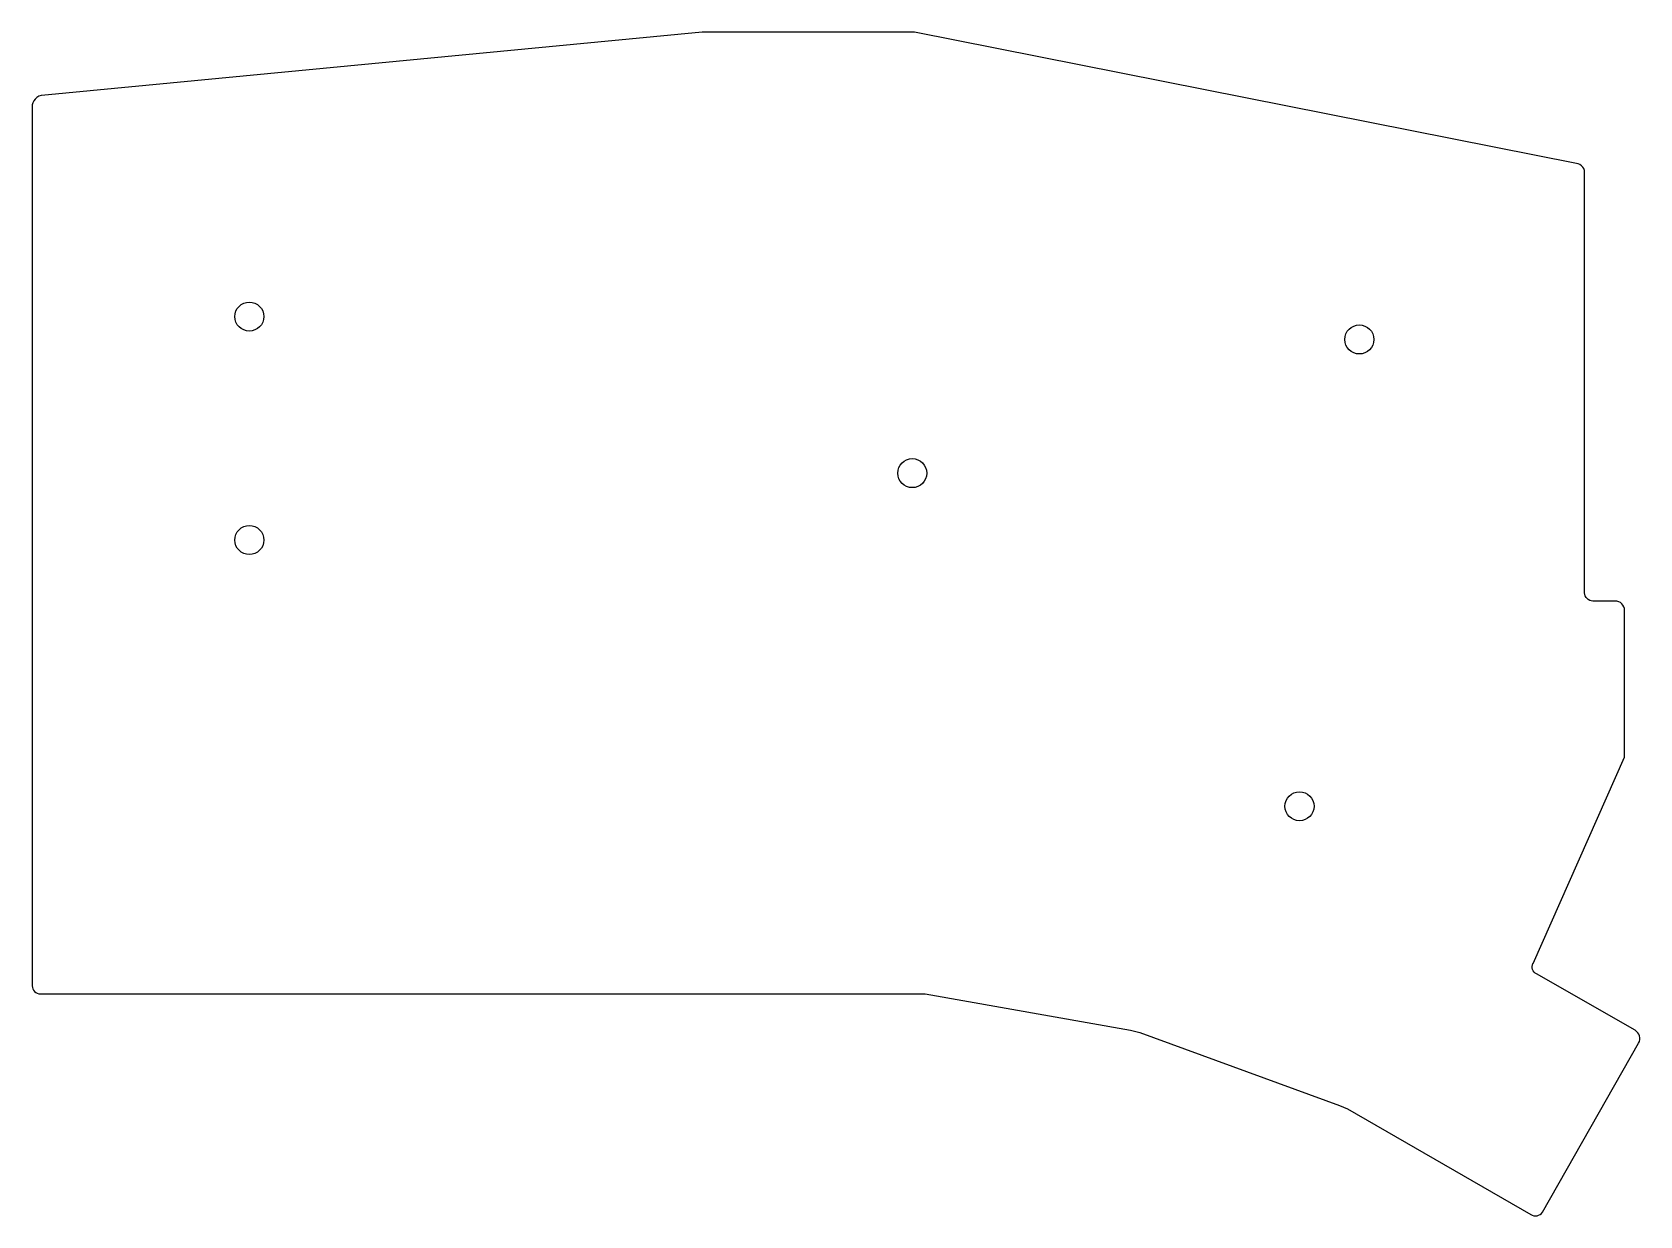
# Model space of a CAD drawing. Extents: x 41 to 178, y -155 to -54.
import ezdxf

# ---------------------------------------------------------------- set-up
doc = ezdxf.new("R2010")
doc.units = 0
doc.layers.get('0').update_dxf_attribs({"linetype": 'CONTINUOUS'})
doc.layers.add('BLACK', color=7, linetype='CONTINUOUS')

msp = doc.modelspace()

# ---------------------------------------------------------------- linework, layer by layer
at = {"linetype": 'ByBlock'}
for centre in [(59.5028, -78.5525), (154.0989, -80.5003), (115.9997, -91.8974), (59.5029, -97.6007), (148.9991, -120.3002)]:
    msp.add_circle(centre, 1.238, dxfattribs=at)
at = {"layer": 'BLACK', "linetype": 'Continuous'}
for p, q in [((41.1341, -60.1612), (41.1341, -60.1612)), ((41.1341, -60.1612), (41.1341, -60.1612)), ((41.1341, -60.1612), (41.1341, -60.1612)), ((41.1341, -60.1612), (41.1341, -60.1612)), ((41.2553, -60.0033), (41.2553, -60.0033)), ((41.2553, -60.0033), (41.2553, -60.0033)), ((41.2553, -60.0033), (41.2553, -60.0033)), ((41.2553, -60.0033), (41.2553, -60.0033)), ((41.2553, -60.0033), (41.2553, -60.0033)), ((41.4048, -59.8719), (41.4048, -59.8719)), ((41.4048, -59.8719), (41.4048, -59.8719)), ((41.5769, -59.7721), (41.5769, -59.7721)), ((41.5769, -59.7721), (41.5769, -59.7721)), ((41.5769, -59.7721), (41.5769, -59.7721)), ((41.7652, -59.7076), (41.7652, -59.7076)), ((41.7652, -59.7076), (41.7652, -59.7076)), ((41.8, -59.7), (41.8, -59.7)), ((41.8, -59.7), (41.8, -59.7)), ((41.8, -59.7), (41.8, -59.7)), ((40.9942, -60.5319), (40.9941, -60.5319)), ((40.9941, -60.5319), (40.9941, -60.5319)), ((40.9941, -60.5319), (40.9941, -60.5319)), ((40.9942, -60.5319), (40.9942, -60.5319)), ((40.9942, -60.5319), (40.9942, -60.5319)), ((40.9942, -60.5319), (40.9942, -60.5319)), ((41, -60.5), (41, -60.5)), ((41, -60.5), (41, -60.5)), ((41, -60.5), (41, -60.5)), ((41, -60.5), (41, -60.5)), ((41, -60.5), (41, -60.5)), ((41, -60.5), (41, -60.5)), ((41, -60.5), (41, -60.5)), ((41, -60.5), (41, -60.5)), ((41, -60.5), (41, -60.5)), ((41.046, -60.3397), (41.046, -60.3397)), ((41.046, -60.3397), (41.046, -60.3397)), ((41.046, -60.3397), (41.046, -60.3397)), ((172.6, -65.5), (172.6, -65.5)), ((172.6, -65.5), (172.6, -65.5)), ((172.6, -65.5), (172.6, -65.5)), ((172.6, -65.5), (172.6, -65.5)), ((172.6, -65.5), (172.6, -65.5)), ((172.6, -65.5), (172.6, -65.5)), ((172.601, -65.5001), (172.601, -65.5001)), ((172.601, -65.5001), (172.601, -65.5001)), ((172.601, -65.5001), (172.601, -65.5001)), ((172.601, -65.5001), (172.601, -65.5001)), ((172.601, -65.5001), (172.601, -65.5001)), ((172.601, -65.5001), (172.601, -65.5001)), ((172.754, -65.5349), (172.754, -65.5349)), ((172.898, -65.5988), (172.898, -65.5988)), ((172.898, -65.5988), (172.898, -65.5988)), ((172.898, -65.5988), (172.898, -65.5988)), ((172.898, -65.5988), (172.898, -65.5988)), ((172.898, -65.5988), (172.898, -65.5988)), ((172.898, -65.5988), (172.898, -65.5988)), ((173.027, -65.6895), (173.027, -65.6895)), ((173.027, -65.6895), (173.027, -65.6895)), ((173.135, -65.8034), (173.135, -65.8034)), ((173.135, -65.8034), (173.135, -65.8034)), ((173.135, -65.8034), (173.135, -65.8034)), ((173.135, -65.8034), (173.135, -65.8034)), ((173.219, -65.9362), (173.219, -65.9362)), ((173.219, -65.9362), (173.219, -65.9362)), ((173.219, -65.9362), (173.219, -65.9362)), ((173.219, -65.9362), (173.219, -65.9362)), ((173.276, -66.0828), (173.276, -66.0828)), ((173.3, -66.2), (173.3, -66.2)), ((173.3, -102.1), (173.3, -102.1)), ((173.3, -102.1), (173.3, -102.1)), ((173.3, -102.105), (173.3, -102.105)), ((173.3, -102.105), (173.3, -102.105)), ((173.314, -102.241), (173.314, -102.241)), ((173.314, -102.241), (173.314, -102.241)), ((173.314, -102.241), (173.314, -102.241)), ((173.355, -102.371), (173.355, -102.371)), ((173.355, -102.371), (173.355, -102.371)), ((173.355, -102.371), (173.355, -102.371)), ((173.355, -102.371), (173.355, -102.371)), ((173.355, -102.371), (173.355, -102.371)), ((173.42, -102.491), (173.42, -102.491)), ((173.42, -102.491), (173.42, -102.491)), ((173.42, -102.491), (173.42, -102.491)), ((173.42, -102.491), (173.42, -102.491)), ((173.42, -102.491), (173.42, -102.491)), ((173.42, -102.491), (173.42, -102.491)), ((173.507, -102.597), (173.507, -102.597)), ((173.507, -102.597), (173.507, -102.597)), ((173.507, -102.597), (173.507, -102.597)), ((173.507, -102.597), (173.507, -102.597)), ((173.507, -102.597), (173.507, -102.597)), ((173.507, -102.597), (173.507, -102.597)), ((173.613, -102.683), (173.613, -102.683)), ((173.613, -102.683), (173.613, -102.683)), ((173.613, -102.683), (173.613, -102.683)), ((173.613, -102.683), (173.613, -102.683)), ((173.613, -102.683), (173.613, -102.683)), ((173.613, -102.683), (173.613, -102.683)), ((173.733, -102.747), (173.733, -102.747)), ((173.733, -102.747), (173.733, -102.747)), ((173.733, -102.747), (173.733, -102.747)), ((173.733, -102.747), (173.733, -102.747)), ((173.733, -102.747), (173.733, -102.747)), ((173.864, -102.787), (173.864, -102.787)), ((173.864, -102.787), (173.864, -102.787)), ((176.055, -102.815), (176.055, -102.815)), ((176.205, -102.86), (176.205, -102.86)), ((176.205, -102.86), (176.205, -102.86)), ((176.205, -102.86), (176.205, -102.86)), ((176.205, -102.86), (176.205, -102.86)), ((176.343, -102.934), (176.343, -102.934)), ((176.343, -102.934), (176.343, -102.934)), ((176.464, -103.032), (176.464, -103.032)), ((176.464, -103.032), (176.464, -103.032)), ((176.464, -103.032), (176.464, -103.032)), ((176.464, -103.032), (176.464, -103.032)), ((176.563, -103.153), (176.563, -103.153)), ((176.563, -103.153), (176.563, -103.153)), ((176.563, -103.153), (176.563, -103.153)), ((176.637, -103.29), (176.637, -103.29)), ((176.637, -103.29), (176.637, -103.29)), ((176.637, -103.29), (176.637, -103.29)), ((176.637, -103.29), (176.637, -103.29)), ((176.637, -103.29), (176.637, -103.29)), ((176.637, -103.29), (176.637, -103.29)), ((176.637, -103.29), (176.637, -103.29)), ((176.684, -103.439), (176.684, -103.439)), ((176.7, -103.594), (176.7, -103.594)), ((176.7, -103.594), (176.7, -103.594)), ((168.831, -133.956), (168.831, -133.956)), ((168.831, -133.956), (168.831, -133.956)), ((168.835, -134.087), (168.835, -134.087)), ((168.835, -134.087), (168.835, -134.087)), ((168.835, -134.087), (168.835, -134.087)), ((168.852, -133.827), (168.852, -133.827)), ((168.864, -134.214), (168.864, -134.214)), ((168.898, -133.704), (168.898, -133.704)), ((168.898, -133.704), (168.898, -133.704)), ((168.9, -133.7), (168.9, -133.7)), ((168.9, -133.7), (168.9, -133.7)), ((168.9, -133.7), (168.9, -133.7)), ((168.9, -133.7), (168.9, -133.7)), ((168.9, -133.7), (168.9, -133.7)), ((41, -135.6), (41, -135.6)), ((41, -135.605), (41, -135.605)), ((41, -135.605), (41, -135.605)), ((168.918, -134.334), (168.918, -134.334)), ((168.918, -134.334), (168.918, -134.334)), ((168.918, -134.334), (168.918, -134.334)), ((168.918, -134.334), (168.918, -134.334)), ((168.918, -134.334), (168.918, -134.334)), ((168.994, -134.44), (168.994, -134.44)), ((168.994, -134.44), (168.994, -134.44)), ((168.994, -134.44), (168.994, -134.44)), ((169.089, -134.53), (169.089, -134.53)), ((169.089, -134.53), (169.089, -134.53)), ((169.089, -134.53), (169.089, -134.53)), ((169.089, -134.53), (169.089, -134.53)), ((169.2, -134.6), (169.2, -134.6)), ((169.2, -134.6), (169.2, -134.6)), ((169.2, -134.6), (169.2, -134.6)), ((169.2, -134.6), (169.2, -134.6)), ((41.0143, -135.741), (41.0143, -135.741)), ((41.0143, -135.741), (41.0143, -135.741)), ((41.0143, -135.741), (41.0143, -135.741)), ((41.0547, -135.871), (41.0547, -135.871)), ((41.0547, -135.871), (41.0547, -135.871)), ((41.0547, -135.871), (41.0547, -135.871)), ((41.0547, -135.871), (41.0547, -135.871)), ((41.0547, -135.871), (41.0547, -135.871)), ((41.1197, -135.991), (41.1197, -135.991)), ((41.1197, -135.991), (41.1197, -135.991)), ((41.1197, -135.991), (41.1197, -135.991)), ((41.1197, -135.991), (41.1197, -135.991)), ((41.1197, -135.991), (41.1197, -135.991)), ((41.1197, -135.991), (41.1197, -135.991)), ((41.2068, -136.097), (41.2068, -136.097)), ((41.2068, -136.097), (41.2068, -136.097)), ((41.2068, -136.097), (41.2068, -136.097)), ((41.2068, -136.097), (41.2068, -136.097)), ((41.2068, -136.097), (41.2068, -136.097)), ((41.2068, -136.097), (41.2068, -136.097)), ((41.3126, -136.183), (41.3126, -136.183)), ((41.3126, -136.183), (41.3126, -136.183)), ((41.3126, -136.183), (41.3126, -136.183)), ((41.3126, -136.183), (41.3126, -136.183)), ((41.3126, -136.183), (41.3126, -136.183)), ((41.3126, -136.183), (41.3126, -136.183)), ((41.4333, -136.247), (41.4332, -136.247)), ((41.4332, -136.247), (41.4332, -136.247)), ((41.4332, -136.247), (41.4332, -136.247)), ((41.4332, -136.247), (41.4332, -136.247)), ((41.4333, -136.247), (41.4333, -136.247)), ((41.564, -136.287), (41.564, -136.287)), ((41.564, -136.287), (41.564, -136.287)), ((117.1, -136.3), (117.1, -136.3)), ((134.6, -139.4), (134.6, -139.4)), ((134.6, -139.4), (134.6, -139.4)), ((134.6, -139.4), (135.4, -139.6)), ((135.4, -139.6), (135.4, -139.6)), ((177.6, -139.4), (177.6, -139.4)), ((177.6, -139.4), (177.6, -139.4)), ((177.6, -139.4), (177.6, -139.4)), ((177.728, -139.491), (177.728, -139.491)), ((177.728, -139.491), (177.728, -139.491)), ((177.728, -139.491), (177.728, -139.491)), ((177.837, -139.605), (177.837, -139.605)), ((177.837, -139.605), (177.837, -139.605)), ((177.921, -139.738), (177.921, -139.738)), ((177.921, -139.738), (177.921, -139.738)), ((177.921, -139.738), (177.921, -139.738)), ((177.921, -139.738), (177.921, -139.738)), ((177.921, -139.738), (177.921, -139.738)), ((177.9, -140.5), (177.9, -140.5)), ((177.903, -140.495), (177.903, -140.495)), ((177.903, -140.495), (177.903, -140.495)), ((177.966, -140.351), (177.966, -140.351)), ((177.966, -140.351), (177.966, -140.351)), ((177.977, -139.885), (177.977, -139.885)), ((177.977, -139.885), (177.977, -139.885)), ((178, -140.197), (178, -140.197)), ((178, -140.197), (178, -140.197)), ((178.004, -140.04), (178.004, -140.04)), ((178.004, -140.04), (178.004, -140.04)), ((152.4, -145.8), (152.4, -145.8)), ((152.4, -145.8), (153.1, -146.1)), ((152.4, -145.8), (152.4, -145.8)), ((153.1, -146.1), (153.1, -146.1)), ((168.7, -155.1), (168.7, -155.1)), ((168.7, -155.1), (168.7, -155.1)), ((168.7, -155.1), (168.7, -155.1)), ((168.704, -155.103), (168.704, -155.103)), ((168.704, -155.103), (168.704, -155.103)), ((168.704, -155.103), (168.704, -155.103)), ((168.704, -155.103), (168.704, -155.103)), ((168.704, -155.103), (168.704, -155.103)), ((168.704, -155.103), (168.704, -155.103)), ((168.829, -155.168), (168.829, -155.168)), ((168.964, -155.208), (168.964, -155.208)), ((169.104, -155.221), (169.104, -155.221)), ((169.244, -155.207), (169.244, -155.207)), ((169.378, -155.165), (169.378, -155.165)), ((169.378, -155.165), (169.378, -155.165)), ((169.378, -155.165), (169.378, -155.165)), ((169.378, -155.165), (169.378, -155.165)), ((169.502, -155.098), (169.502, -155.098)), ((169.502, -155.098), (169.502, -155.098)), ((169.502, -155.098), (169.502, -155.098)), ((169.502, -155.098), (169.502, -155.098)), ((169.611, -155.009), (169.611, -155.009)), ((169.611, -155.009), (169.611, -155.009)), ((169.611, -155.009), (169.611, -155.009)), ((169.611, -155.009), (169.611, -155.009)), ((169.611, -155.009), (169.611, -155.009)), ((169.611, -155.009), (169.611, -155.009)), ((169.7, -154.9), (169.7, -154.9)), ((169.7, -154.9), (169.7, -154.9)), ((169.7, -154.9), (169.7, -154.9)), ((169.7, -154.9), (169.7, -154.9))]:
    msp.add_line(p, q, dxfattribs=at)
msp.add_lwpolyline([(41, -60.5102), (41, -135.6), (41, -135.605), (41.0143, -135.741), (41.0547, -135.871), (41.1197, -135.991), (41.2068, -136.097), (41.3126, -136.183), (41.4333, -136.247), (41.564, -136.287), (41.7, -136.3), (117.1, -136.3), (134.6, -139.4), (135.4, -139.6), (152.4, -145.8), (153.1, -146.1), (168.7, -155.1), (168.704, -155.103), (168.829, -155.168), (168.964, -155.208), (169.104, -155.221), (169.244, -155.207), (169.378, -155.165), (169.502, -155.098), (169.611, -155.009), (169.7, -154.9), (177.9, -140.5), (177.903, -140.495), (177.966, -140.351), (178, -140.197), (178.004, -140.04), (177.977, -139.885), (177.921, -139.738), (177.837, -139.605), (177.728, -139.491), (177.6, -139.4), (169.2, -134.6), (169.089, -134.53), (168.994, -134.44), (168.918, -134.334), (168.864, -134.214), (168.835, -134.087), (168.831, -133.956), (168.852, -133.827), (168.898, -133.704), (168.9, -133.7), (176.7, -116.1), (176.7, -103.6), (176.7, -103.594), (176.684, -103.439), (176.637, -103.29), (176.563, -103.153), (176.464, -103.032), (176.343, -102.934), (176.205, -102.86), (176.055, -102.815), (175.9, -102.8), (174, -102.8), (173.864, -102.787), (173.733, -102.747), (173.613, -102.683), (173.507, -102.597), (173.42, -102.491), (173.355, -102.371), (173.314, -102.241), (173.3, -102.105), (173.3, -102.1), (173.3, -66.2), (173.276, -66.0829), (173.219, -65.9362), (173.135, -65.8034), (173.027, -65.6895), (172.898, -65.5988), (172.754, -65.5349), (172.601, -65.5001), (116.2, -54.3), (98.1, -54.3), (41.8, -59.7), (41.7652, -59.7076), (41.5769, -59.7721), (41.4048, -59.8719), (41.2553, -60.0033), (41.1341, -60.1612), (41.046, -60.3397), (41, -60.5102)], dxfattribs=at)

doc.saveas('drawing.dxf')
